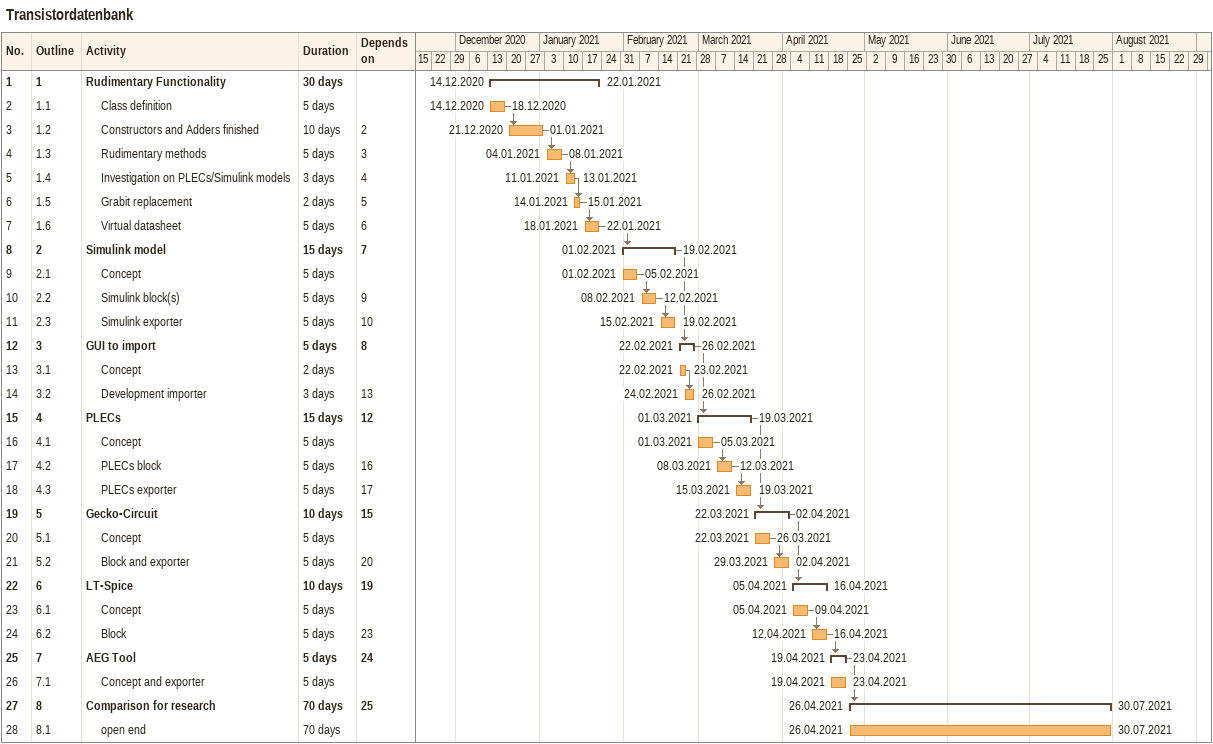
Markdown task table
Transistordatenbank

| ID | WBS | Task | Duration | Start | Finish | Predecessors |
|---|---|---|---|---|---|---|
| 1 | 1 | **Rudimentary Functionality** | 30d | 2020-12-14 | 2021-01-22 |  |
| 2 | 1.1 | Class definition | 5d | 2020-12-14 | 2020-12-18 |  |
| 3 | 1.2 | Constructors and Adders finished | 10d | 2020-12-21 | 2021-01-01 | 2 |
| 4 | 1.3 | Rudimentary methods | 5d | 2021-01-04 | 2021-01-08 | 3 |
| 5 | 1.4 | Investigation on PLECs/Simulink models | 3d | 2021-01-11 | 2021-01-13 | 4 |
| 6 | 1.5 | Grabit replacement | 2d | 2021-01-14 | 2021-01-15 | 5 |
| 7 | 1.6 | Virtual datasheet | 5d | 2021-01-18 | 2021-01-22 | 6 |
| 8 | 2 | **Simulink model** | 15d | 2021-02-01 | 2021-02-19 | 7 |
| 9 | 2.1 | Concept | 5d | 2021-02-01 | 2021-02-05 |  |
| 10 | 2.2 | Simulink block(s) | 5d | 2021-02-08 | 2021-02-12 | 9 |
| 11 | 2.3 | Simulink exporter | 5d | 2021-02-15 | 2021-02-19 | 10 |
| 12 | 3 | **GUI to import** | 5d | 2021-02-22 | 2021-02-26 | 8 |
| 13 | 3.1 | Concept | 2d | 2021-02-22 | 2021-02-23 |  |
| 14 | 3.2 | Development importer | 3d | 2021-02-24 | 2021-02-26 | 13 |
| 15 | 4 | **PLECs** | 15d | 2021-03-01 | 2021-03-19 | 12 |
| 16 | 4.1 | Concept | 5d | 2021-03-01 | 2021-03-05 |  |
| 17 | 4.2 | PLECs block | 5d | 2021-03-08 | 2021-03-12 | 16 |
| 18 | 4.3 | PLECs exporter | 5d | 2021-03-15 | 2021-03-19 | 17 |
| 19 | 5 | **Gecko-Circuit** | 10d | 2021-03-22 | 2021-04-02 | 15 |
| 20 | 5.1 | Concept | 5d | 2021-03-22 | 2021-03-26 |  |
| 21 | 5.2 | Block and exporter | 5d | 2021-03-29 | 2021-04-02 | 20 |
| 22 | 6 | **LT-Spice** | 10d | 2021-04-05 | 2021-04-16 | 19 |
| 23 | 6.1 | Concept | 5d | 2021-04-05 | 2021-04-09 |  |
| 24 | 6.2 | Block | 5d | 2021-04-12 | 2021-04-16 | 23 |
| 25 | 7 | **AEG Tool** | 5d | 2021-04-19 | 2021-04-23 | 24 |
| 26 | 7.1 | Concept and exporter | 5d | 2021-04-19 | 2021-04-23 |  |
| 27 | 8 | **Comparison for research** | 70d | 2021-04-26 | 2021-07-30 | 25 |
| 28 | 8.1 | open end | 70d | 2021-04-26 | 2021-07-30 |  |
